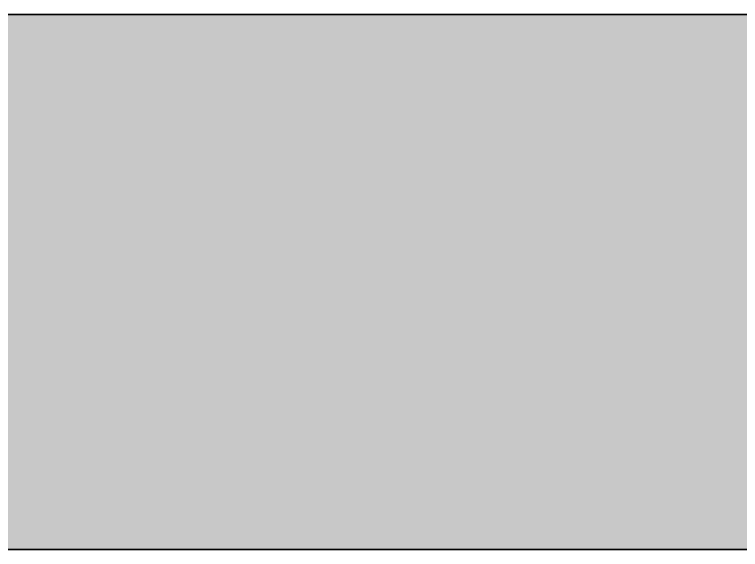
# Model space of a CAD drawing. Header units: millimetres. Extents: x -30 to 4394, y -1667 to 742.
# Drawn here: x 1430 to 2719, y -1667 to -717 of the extents above; entities that cross this region are included whole.
import ezdxf

# ---------------------------------------------------------------- set-up
doc = ezdxf.new("R2010")
doc.units = ezdxf.units.MM
doc.layers.add('Blocks', color=7, linetype='Continuous')
doc.layers.add('Blocks$Fill', color=7, linetype='Continuous', true_color=0xffffff)
doc.layers.add('Blocks$Inner', color=7, linetype='Continuous', lineweight=25, true_color=0x007f00)
doc.layers.add('Blocks$Outline', color=7, linetype='Continuous', lineweight=35, true_color=0xff3f3f)

# ---------------------------------------------------------------- blocks, each defined once
blk = doc.blocks.new('Passerelle Dining Table Top')
at = {"layer": 'Blocks$Fill'}
blk.add_hatch(color=256, dxfattribs=at).paths.add_polyline_path([(15, 475), (14.7, 475), (14.3, 475), (14, 475), (13.7, 474.9), (13.3, 474.9), (13, 474.9), (12.6, 474.8), (12.3, 474.7), (11.9, 474.7), (11.6, 474.6), (11.2, 474.5), (10.9, 474.4), (10.5, 474.3), (10.2, 474.2), (9.8, 474.1), (9.5, 473.9), (9.1, 473.8), (8.8, 473.7), (8.4, 473.5), (8.1, 473.3), (7.8, 473.1), (7.4, 473), (7.1, 472.8), (6.8, 472.6), (6.5, 472.3), (6.2, 472.1), (5.8, 471.9), (5.5, 471.6), (5.2, 471.4), (5, 471.1), (4.7, 470.9), (4.4, 470.6), (4.1, 470.3), (3.9, 470), (3.6, 469.8), (3.4, 469.5), (3.1, 469.2), (2.9, 468.8), (2.7, 468.5), (2.4, 468.2), (2.2, 467.9), (2, 467.6), (1.9, 467.2), (1.7, 466.9), (1.5, 466.6), (1.3, 466.2), (1.2, 465.9), (1.1, 465.5), (0.9, 465.2), (0.8, 464.8), (0.7, 464.5), (0.6, 464.1), (0.5, 463.8), (0.4, 463.4), (0.3, 463.1), (0.3, 462.7), (0.2, 462.4), (0.1, 462), (0.1, 461.7), (0.1, 461.3), (0, 461), (0, 460.7), (0, 460.3), (0, 460), (0, -460), (0, -460.3), (0, -460.7), (0, -461), (0.1, -461.3), (0.1, -461.7), (0.1, -462), (0.2, -462.4), (0.3, -462.7), (0.3, -463.1), (0.4, -463.4), (0.5, -463.8), (0.6, -464.1), (0.7, -464.5), (0.8, -464.8), (0.9, -465.2), (1.1, -465.5), (1.2, -465.9), (1.3, -466.2), (1.5, -466.6), (1.7, -466.9), (1.9, -467.2), (2, -467.6), (2.2, -467.9), (2.4, -468.2), (2.7, -468.5), (2.9, -468.8), (3.1, -469.2), (3.4, -469.5), (3.6, -469.8), (3.9, -470), (4.1, -470.3), (4.4, -470.6), (4.7, -470.9), (5, -471.1), (5.2, -471.4), (5.5, -471.6), (5.8, -471.9), (6.2, -472.1), (6.5, -472.3), (6.8, -472.6), (7.1, -472.8), (7.4, -473), (7.8, -473.1), (8.1, -473.3), (8.4, -473.5), (8.8, -473.7), (9.1, -473.8), (9.5, -473.9), (9.8, -474.1), (10.2, -474.2), (10.5, -474.3), (10.9, -474.4), (11.2, -474.5), (11.6, -474.6), (11.9, -474.7), (12.3, -474.7), (12.6, -474.8), (13, -474.9), (13.3, -474.9), (13.7, -474.9), (14, -475), (14.3, -475), (14.7, -475), (15, -475), (2985, -475), (2985.3, -475), (2985.7, -475), (2986, -475), (2986.3, -474.9), (2986.7, -474.9), (2987, -474.9), (2987.4, -474.8), (2987.7, -474.7), (2988.1, -474.7), (2988.4, -474.6), (2988.8, -474.5), (2989.1, -474.4), (2989.5, -474.3), (2989.8, -474.2), (2990.2, -474.1), (2990.5, -473.9), (2990.9, -473.8), (2991.2, -473.7), (2991.6, -473.5), (2991.9, -473.3), (2992.2, -473.1), (2992.6, -473), (2992.9, -472.8), (2993.2, -472.6), (2993.5, -472.3), (2993.8, -472.1), (2994.2, -471.9), (2994.5, -471.6), (2994.8, -471.4), (2995, -471.1), (2995.3, -470.9), (2995.6, -470.6), (2995.9, -470.3), (2996.1, -470), (2996.4, -469.8), (2996.6, -469.5), (2996.9, -469.2), (2997.1, -468.8), (2997.3, -468.5), (2997.6, -468.2), (2997.8, -467.9), (2998, -467.6), (2998.1, -467.2), (2998.3, -466.9), (2998.5, -466.6), (2998.7, -466.2), (2998.8, -465.9), (2998.9, -465.5), (2999.1, -465.2), (2999.2, -464.8), (2999.3, -464.5), (2999.4, -464.1), (2999.5, -463.8), (2999.6, -463.4), (2999.7, -463.1), (2999.7, -462.7), (2999.8, -462.4), (2999.9, -462), (2999.9, -461.7), (2999.9, -461.3), (3000, -461), (3000, -460.7), (3000, -460.3), (3000, -460), (3000, 460), (3000, 460.3), (3000, 460.7), (3000, 461), (2999.9, 461.3), (2999.9, 461.7), (2999.9, 462), (2999.8, 462.4), (2999.7, 462.7), (2999.7, 463.1), (2999.6, 463.4), (2999.5, 463.8), (2999.4, 464.1), (2999.3, 464.5), (2999.2, 464.8), (2999.1, 465.2), (2998.9, 465.5), (2998.8, 465.9), (2998.7, 466.2), (2998.5, 466.6), (2998.3, 466.9), (2998.1, 467.2), (2998, 467.6), (2997.8, 467.9), (2997.6, 468.2), (2997.3, 468.5), (2997.1, 468.8), (2996.9, 469.2), (2996.6, 469.5), (2996.4, 469.8), (2996.1, 470), (2995.9, 470.3), (2995.6, 470.6), (2995.3, 470.9), (2995, 471.1), (2994.8, 471.4), (2994.5, 471.6), (2994.2, 471.9), (2993.8, 472.1), (2993.5, 472.3), (2993.2, 472.6), (2992.9, 472.8), (2992.6, 473), (2992.2, 473.1), (2991.9, 473.3), (2991.6, 473.5), (2991.2, 473.7), (2990.9, 473.8), (2990.5, 473.9), (2990.2, 474.1), (2989.8, 474.2), (2989.5, 474.3), (2989.1, 474.4), (2988.8, 474.5), (2988.4, 474.6), (2988.1, 474.7), (2987.7, 474.7), (2987.4, 474.8), (2987, 474.9), (2986.7, 474.9), (2986.3, 474.9), (2986, 475), (2985.7, 475), (2985.3, 475), (2985, 475)], flags=0)
at = {"layer": 'Blocks$Inner'}
for points in [[(2985, 475), (1500, 475), (15, 475)], [(15, -475), (1500, -475), (2985, -475)]]:
    blk.add_open_spline(points, degree=2, dxfattribs=at)
at = {"layer": 'Blocks$Outline'}
for points in [[(2985, 475), (15, 475)], [(15, -475), (2985, -475)]]:
    blk.add_lwpolyline(points, dxfattribs=at)

msp = doc.modelspace()

# ---------------------------------------------------------------- block references
at = {"layer": 'Blocks'}
msp.add_blockref('Passerelle Dining Table Top', (-30.3, -1191.6), dxfattribs=at)

doc.saveas('drawing.dxf')
